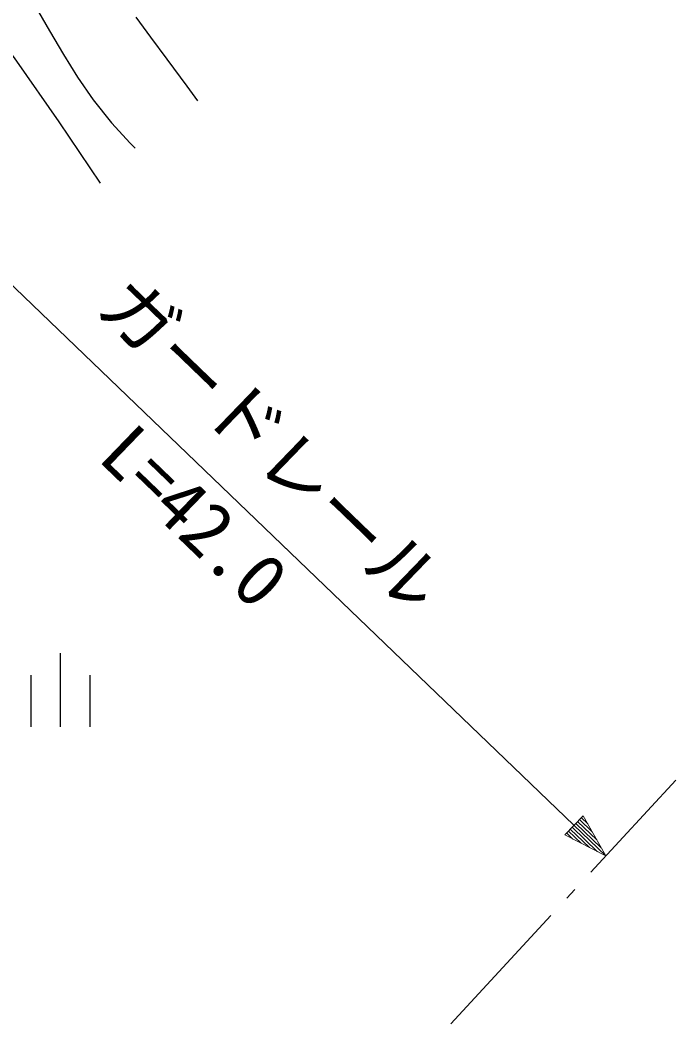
# Model space of a CAD drawing. Units: millimetres, scale not verified. Extents: x 40000 to 680000, y 20000 to 380000.
# Drawn here: x 263846 to 286064, y 262979 to 297006 of the extents above; entities that cross this region are included whole.
import ezdxf
from ezdxf.enums import TextEntityAlignment as Align

# ---------------------------------------------------------------- set-up
doc = ezdxf.new("R2010")
doc.units = ezdxf.units.MM
doc.header["$LTSCALE"] = 1000
for name, color, linetype, lineweight in [('M-BGD', 7, 'Continuous', 25), ('M-BGD-HTXT', 7, 'Continuous', 13), ('M-STR-HTXT', 7, 'Continuous', 13)]:
    doc.layers.add(name, color=color, linetype=linetype, lineweight=lineweight)
doc.styles.add('ＭＳ ゴシック', font='')
doc.styles.get('ＭＳ ゴシック').set_extended_font_data('MS Gothic')

msp = doc.modelspace()

# ---------------------------------------------------------------- linework, layer by layer
at = {"layer": 'M-BGD'}
for p, q in [((265217, 273047), (265217, 275547)), ((264217, 273047), (264217, 274797)), ((266217, 273047), (266217, 274797))]:
    msp.add_line(p, q, dxfattribs=at)
for points in [[(250894, 310953), (252625, 309145), (254321, 307305), (255982, 305432), (257606, 303528), (259193, 301593), (260743, 299627), (262255, 297633), (263728, 295609), (265163, 293558), (266557, 291479)], [(264341, 297496), (264845, 296642), (265315, 295840), (265793, 295067), (266320, 294302), (266939, 293525), (267573, 292834), (267742, 292665)], [(267766, 297108), (268262, 296427), (268812, 295681), (269490, 294769), (269859, 294273)]]:
    msp.add_lwpolyline(points, dxfattribs=at)
at = {"layer": 'M-BGD-HTXT'}
for p, q in [((283184, 268123), (286064, 271244)), ((282370, 267241), (282641, 267535)), ((278437, 262979), (281828, 266653))]:
    msp.add_line(p, q, dxfattribs=at)
at = {"layer": 'M-STR-HTXT'}
for p, q in [((255837, 295456), (282610, 269712)), ((282922, 270037), (282298, 269388)), ((283383, 269218), (282735, 269842)), ((282797, 269907), (283230, 269491)), ((283076, 269764), (282859, 269972)), ((283691, 268673), (282922, 270037)), ((282423, 269518), (282855, 269102)), ((283134, 268959), (282485, 269583)), ((282548, 269647), (283413, 268816)), ((283691, 268673), (282610, 269712)), ((282672, 269777), (283537, 268945)), ((283691, 268673), (282298, 269388)), ((282577, 269245), (282360, 269453))]:
    msp.add_line(p, q, dxfattribs=at)

# ---------------------------------------------------------------- texts
at = {"layer": 'M-STR-HTXT', "style": 'ＭＳ ゴシック'}
for s, rotation, p in [('ガードレール', 316.006, (271376, 281581)), ('L=42.0', 316.051, (268739, 279133))]:
    msp.add_text(s, height=1833, rotation=rotation, dxfattribs=at).set_placement(p, align=Align.BOTTOM_CENTER)

doc.saveas('drawing.dxf')
